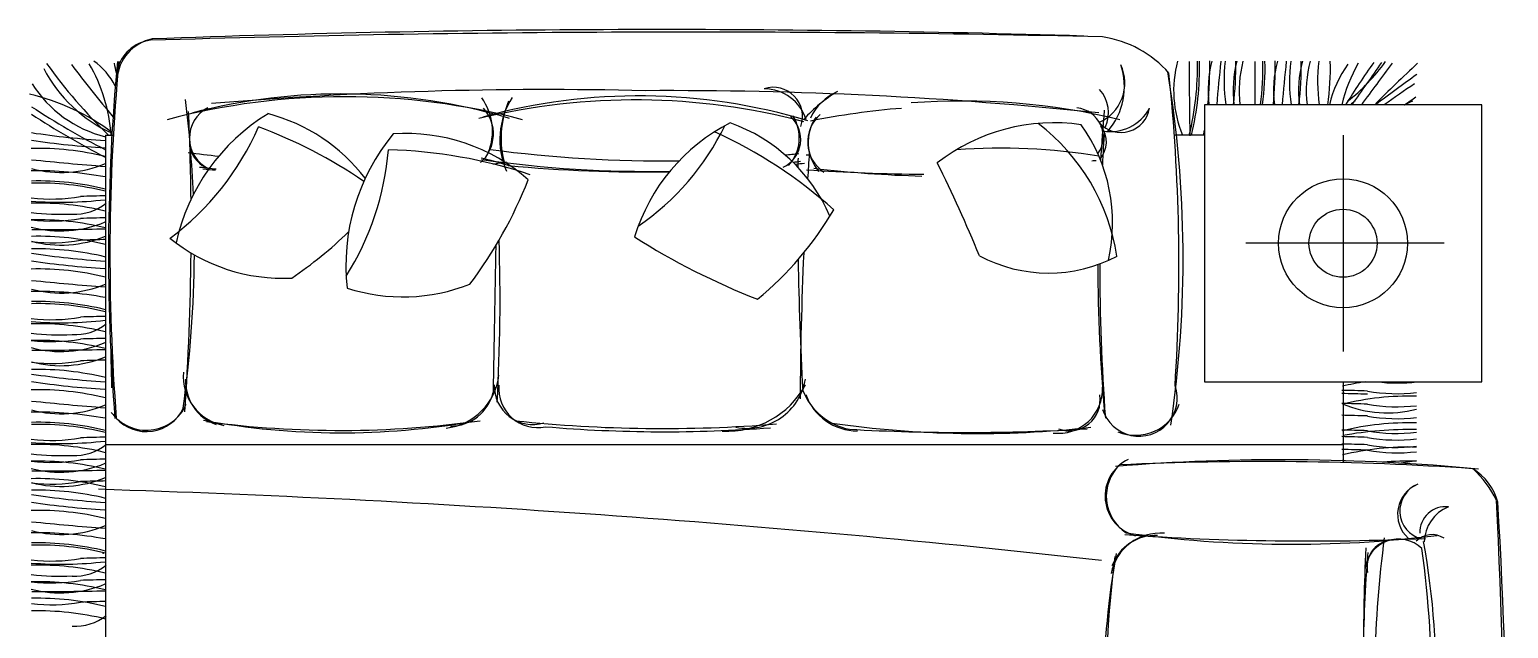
# Model space of a CAD drawing. Header units: millimetres. Extents: x 356 to 23963, y 1202 to 21076.
# Drawn here: x 542 to 3742, y 9182 to 10479 of the extents above; entities that cross this region are included whole.
import ezdxf

# ---------------------------------------------------------------- set-up
doc = ezdxf.new("R2010")
doc.units = ezdxf.units.MM

msp = doc.modelspace()

# ---------------------------------------------------------------- linework, layer by layer
at = {"color": 0}
for p, q in [((3684, 10316.3, -342.9), (3084, 10316.3, -342.9)), ((3084, 10316.3, -342.9), (3084, 9716.3, -342.9)), ((3684, 9716.3, -342.9), (3684, 10316.3, -342.9)), ((705.9, 10250.4, -342.9), (722.7, 10250.7, -342.9)), ((705.9, 10250.4, -342.9), (705.9, 9081.9, -342.9)), ((3084, 10250.4, -342.9), (3020.3, 10250.4, -342.9)), ((3384, 10250.4, -342.9), (3384, 9782.1, -342.9)), ((3602.8, 10016.3, -342.9), (3173.3, 10016.3, -342.9)), ((3084, 9716.3, -342.9), (3684, 9716.3, -342.9)), ((3384, 9716.3, -342.9), (3384, 9541.2, -342.9)), ((3384, 9579.5, -342.9), (705.9, 9579.5, -342.9))]:
    msp.add_line(p, q, dxfattribs=at)
for radius in [139.6, 73.7]:
    msp.add_circle((3384, 10016.3, -342.9), radius, dxfattribs=at)
for centre, radius, start, end in [((1968.9, -27734.9, -342.9), 38208.5, 88.65818, 91.7483), ((1906.3, -19222.4, -342.9), 29701.5, 88.23098, 92.12087), ((826.5, 10364.6, -342.9), 96.2, 101.6673, 176.0091), ((813.9, 10371.4, -342.9), 85.1, 97.2008, 167.1299), ((2827.7, 10226.9, -342.9), 239, 41.2896, 81.3451), ((1455.4, 11027.2, -342.9), 1074.8, 215.3153, 226.284), ((4545.4, 13411, -342.9), 4935.7, 217.5441, 219.2289), ((353.9, 10223.2, -342.9), 365.2, 4.2757, 29.865), ((589.3, 10284.9, -342.9), 155.6, 27.7106, 54.0943), ((5264.4, 9991.2, -342.9), 4552.1, 174.7236, 184.4659), ((5267.5, 9991.5, -342.9), 4552.1, 174.7236, 184.4659), ((297.2, 10305.1, -342.9), 439.5, 10.4551, 13.2785), ((2818.8, 10363.2, -342.9), 93, 293.2753, 25.1285), ((2763.9, 10355.4, -342.9), 147, 318.8652, 18.7527), ((3267.2, 10346.8, -342.9), 249.8, 165.1387, 202.6902), ((2459.6, 10396.4, -342.9), 609.4, 346.1427, 1.3669), ((8267.9, 10373.8, -342.9), 5216.7, 179.6066, 181.372), ((2464.1, 10396.4, -342.9), 609.4, 346.1427, 1.3669), ((2286.4, 10397.3, -342.9), 809.1, 354.2553, 0.9805), ((3341.7, 10346.7, -342.9), 249.8, 165.1387, 186.9928), ((10196, 9691.3, -342.9), 7113, 174.19829, 174.95916), ((3488.1, 10367.4, -342.9), 361.7, 173.1171, 188.1214), ((3395.8, 10346.4, -342.9), 249.8, 165.1387, 186.9402), ((2542.5, 10396.1, -342.9), 609.4, 352.4708, 1.3669), ((3408.9, 10346.8, -342.9), 249.8, 165.1387, 187.0194), ((8409.6, 10373.8, -342.9), 5216.7, 179.6066, 180.632), ((2601.2, 10396.4, -342.9), 609.4, 352.446, 1.3669), ((2605.8, 10396.4, -342.9), 609.4, 352.4471, 1.3669), ((2428.1, 10397.3, -342.9), 809.1, 354.2553, 0.9805), ((3483.4, 10346.7, -342.9), 249.8, 165.1387, 186.9928), ((10337.7, 9691.3, -342.9), 7113, 174.19829, 174.95916), ((3629.8, 10367.4, -342.9), 361.7, 173.1171, 188.1214), ((3537.4, 10346.4, -342.9), 249.8, 165.1387, 186.9402), ((2684.1, 10396.1, -342.9), 609.4, 352.4708, 1.3669), ((3554.2, 10346.4, -342.9), 249.8, 165.1387, 186.9298), ((3690.6, 10367.2, -342.9), 361.7, 173.1171, 188.0954), ((2747.2, 10395.9, -342.9), 609.4, 352.4868, 1.3669), ((3597.7, 10258.9, -342.9), 249.8, 144.3967, 166.7173), ((3732.6, 10230, -342.9), 361.7, 150.7853, 166.2007), ((4718.6, 9499, -342.9), 1560.2, 144.3743, 148.4116), ((3138.7, 10649.8, -342.9), 413.9, 308.0351, 324.5231), ((-9448.7, 19402.2, -342.9), 15739.7, 324.74147, 325.14834), ((-15020.9, 24037.9, -342.9), 22989.3, 323.35407, 323.63245), ((6548.5, 7212.8, -342.9), 4383.7, 133.2453, 134.9319), ((846, 10535.9, -342.9), 308.1, 207.3033, 245.8421), ((553.5, 9983.1, -342.9), 2484.3, 351.6486, 9.3659), ((-1009, 9966.9, -342.9), 4037.8, 356.3119, 5.9373), ((17104.8, -8181.6, -342.9), 22989.3, 126.14893, 126.42568), ((435.3, 9877.4, -342.9), 473.8, 53.068, 77.0477), ((769.3, 10502.1, -342.9), 263, 212.2712, 256.0065), ((1215.6, 9059.2, -342.9), 1280.4, 73.4617, 104.6255), ((1663.6, 1620.3, -342.9), 8728.8, 88.61602, 94.78768), ((1930.5, 1485.2, -342.9), 8861.6, 84.00988, 90.36248), ((2151.2, 10291.1, -342.9), 62.9, 339.8881, 108.2253), ((2130.9, 10255, -342.9), 95.8, 17.6486, 89.6737), ((2440.3, 10088.4, -342.9), 297.1, 120.3511, 138.6761), ((2337, 10238, -342.9), 116.6, 113.684, 155.0689), ((2802.2, 10299, -342.9), 74.2, 335.5539, 42.2797), ((12498.5, -2578.8, -342.9), 15739.7, 124.69874, 124.98788), ((1527.3, 11813, -342.9), 1793.4, 236.8219, 242.7331), ((1223.5, 8823.4, -342.9), 1510.2, 75.2542, 104.7458), ((-1680.5, 10012.5, -342.9), 2578.8, 2.4295, 7.0164), ((961, 10244, -342.9), 73.6, 117.0766, 244.8258), ((1851.9, 8885.6, -342.9), 1441, 75.3201, 103.5754), ((1461.7, 10253.1, -342.9), 83.6, 311.9141, 42.0433), ((1420.3, 10259.2, -342.9), 123, 337.5251, 35.8251), ((1860.1, 9067.7, -342.9), 1267.7, 73.2513, 105.4529), ((1728.9, 10240.5, -342.9), 169.6, 147.2975, 203.5527), ((1768.2, 10243.8, -342.9), 206.4, 157.1571, 195.9521), ((2558.7, 8663, -342.9), 1650.6, 94.5183, 101.428), ((2559.2, 8855.7, -342.9), 1468.5, 76.5301, 94.2833), ((2802, 10246.3, -342.9), 63.2, 324.6382, 84.4906), ((2903.3, 10319.2, -342.9), 62.9, 222.3711, 350.7084), ((2880.6, 10353.8, -342.9), 95.8, 260.1316, 332.1567), ((3523.8, 10183.2, -342.9), 181.7, 128.7801, 132.8988), ((333.5, 17032.9, -342.9), 7432.6, 295.35553, 295.51291), ((2636.4, 11604.1, -342.9), 1560.2, 304.3668, 305.4728), ((1526.9, 11796.8, -342.9), 1793.4, 236.8219, 242.7331), ((1288.6, 9921.9, -342.9), 440.5, 121.6406, 167.5141), ((-4889, 10050.5, -342.9), 5780.2, 0.60265, 2.49266), ((956.6, 9917, -342.9), 393.1, 37.6385, 75.1335), ((2245.5, 9909.2, -342.9), 412.9, 117.0571, 162.9874), ((1935, 9929.5, -342.9), 368.4, 23.2301, 70.5499), ((2142.9, 10241.4, -342.9), 67.5, 296.0752, 47.3767), ((2117.2, 10244.5, -342.9), 90, 318.1559, 31.9066), ((2303.4, 10235.5, -342.9), 78.1, 130.5928, 236.3698), ((2322.8, 10234.7, -342.9), 96.4, 145.424, 220.754), ((2758.9, 9864.2, -342.9), 412.9, 81.8418, 127.7963), ((2451.7, 9919.6, -342.9), 448.4, 8.8265, 52.5525), ((6525.5, 9980.3, -342.9), 3672.5, 174.9347, 176.6337), ((807.1, 11977.9, -342.9), 1741.8, 261.3771, 266.6356), ((490.1, 10506.1, -342.9), 596.3, 306.5759, 336.4793), ((675.3, 9292, -342.9), 1041, 55.5183, 69.6809), ((1673.4, 9968.3, -342.9), 447.3, 140.4564, 186.3298), ((1356, 9854.9, -342.9), 399.1, 48.4885, 93.9492), ((1543.3, 10514.9, -342.9), 558.9, 304.3487, 334.0995), ((1625.4, 9366.6, -342.9), 975.7, 47.7232, 65.9185), ((2517, 10059.8, -342.9), 368.4, 347.4168, 35.3346), ((2816.2, 10235.6, -342.9), 55.6, 318.8678, 37.7501), ((7321.2, 9964.4, -342.9), 4463.6, 176.2108, 177.1531), ((2286.4, 10397.3, -342.9), 809.1, 349.5961, 350.3113), ((559.6, 9612.4, -342.9), 609.4, 76.1427, 91.3669), ((806.7, 11961.7, -342.9), 1741.8, 261.3771, 266.6356), ((1212.9, 12725.6, -342.9), 2534.2, 262.5528, 264.068), ((946.9, 10233.8, -342.9), 58.3, 189.6906, 253.2288), ((714.7, 10268.3, -342.9), 605.4, 327.7481, 355.2951), ((1290.3, 9162, -342.9), 1057, 71.5599, 88.4966), ((1908.5, 12958, -342.9), 2763.4, 262.2935, 270.8051), ((1908.5, 12958, -342.9), 2763.4, 275.568, 276.1795), ((10751.5, 9625.9, -342.9), 8542.7, 176.0747, 176.44009), ((2641.6, 8901.8, -342.9), 1320.4, 80.6681, 94.0909), ((609.6, 10419.4, -342.9), 249.8, 255.1387, 292.6902), ((1265, 17273.7, -342.9), 7113, 264.19829, 265.48538), ((1201.6, 12567.7, -342.9), 2404.2, 263.0149, 263.8891), ((1311.5, 9340.1, -342.9), 885.3, 72.5362, 76.476), ((1878.8, 12665.1, -342.9), 2493.2, 261.7139, 271.113), ((1201.6, 12567.7, -342.9), 2404.2, 278.1952, 278.8937), ((-2302.8, 9893.3, -342.9), 3862.5, 4.6337, 4.6345), ((1872.4, 13290.5, -342.9), 3119.9, 264.5707, 270.9875), ((1878.8, 12665.1, -342.9), 2493.2, 277.2555, 277.6363), ((1872.4, 13290.5, -342.9), 3119.9, 275.9894, 276.3687), ((9555.3, 10097.8, -342.9), 7351.5, 179.20178, 179.35246), ((2614.3, 14179.1, -342.9), 3990.5, 264.3577, 264.486), ((2541.8, 12749.3, -342.9), 2588.4, 263.2748, 268.4724), ((-296.9, 8800.5, -342.9), 3128.6, 22.3322, 26.3774), ((2614.3, 14179.1, -342.9), 3990.5, 273.2512, 273.3857), ((559, 9364.1, -342.9), 809.1, 79.5961, 90.9805), ((559.9, 9541.8, -342.9), 609.4, 76.1427, 91.3669), ((559.9, 9537.3, -342.9), 609.4, 76.1427, 91.3669), ((1185.9, 13635.2, -342.9), 3468.6, 265.544, 266.0035), ((746.6, 10493, -342.9), 937.4, 322.9155, 338.7874), ((2534.5, 15065.6, -342.9), 4900.3, 266.3519, 269.3257), ((588.6, 10473.7, -342.9), 361.7, 263.1171, 280.0651), ((779.3, 6084.8, -342.9), 4034.8, 91.0225, 91.8109), ((609.8, 10928.2, -342.9), 823.1, 265.4936, 276.6298), ((559.8, 9493.8, -342.9), 609.4, 76.1427, 91.3669), ((608.4, 10642.8, -342.9), 563.8, 263.5587, 272.5565), ((639.6, 10188.4, -342.9), 109, 266.8256, 308.3436), ((1658, 10453.2, -342.9), 722.5, 309.4337, 329.6932), ((559.5, 9457.7, -342.9), 609.4, 76.1427, 91.3669), ((609.1, 10292.8, -342.9), 249.8, 255.1387, 292.6902), ((588.4, 10426.1, -342.9), 361.7, 263.1171, 280.0651), ((779.1, 6037.2, -342.9), 4034.8, 91.0225, 91.8109), ((559.9, 9421.9, -342.9), 609.4, 76.1427, 91.3669), ((609.5, 10262.1, -342.9), 249.8, 255.1387, 292.6902), ((588.8, 10378.9, -342.9), 361.7, 263.1171, 280.0651), ((582.5, 15262.8, -342.9), 5216.7, 269.6066, 271.372), ((779.5, 5990.1, -342.9), 4034.8, 91.0225, 91.8109), ((1089.9, 10328.1, -342.9), 387.7, 230.8995, 272.7969), ((591.2, 10705.4, -342.9), 923.2, 304.0997, 313.9538), ((-2302.8, 9893.3, -342.9), 3862.5, 356.7127, 1.9202), ((2679.4, 11335, -342.9), 1545.9, 237.5824, 248.6629), ((560.1, 9394.7, -342.9), 609.4, 76.1427, 91.3669), ((807.1, 11716.6, -342.9), 1741.8, 261.3771, 266.6356), ((-1680.5, 10012.5, -342.9), 2578.8, 352.116, 359.5256), ((-4889, 10050.5, -342.9), 5780.2, 356.0408, 359.45449), ((44042875.6, -775347.5, -342.9), 44048327.2, 178.97839299, 178.97880576), ((10751.5, 9625.9, -342.9), 8542.7, 177.52188, 179.64311), ((2746.7, 10269.3, -342.9), 317.6, 241.8773, 297.8058), ((559.6, 9351.2, -342.9), 609.4, 76.1427, 91.3669), ((806.7, 11700.4, -342.9), 1741.8, 261.3771, 266.6356), ((9555.3, 10097.8, -342.9), 7351.5, 180.91134, 183.12071), ((6525.5, 9980.3, -342.9), 3672.5, 180.1585, 185.2578), ((7321.2, 9964.4, -342.9), 4463.6, 179.9048, 184.1973), ((609.6, 10158.2, -342.9), 249.8, 255.1387, 292.6902), ((1265, 17012.5, -342.9), 7113, 264.19829, 265.48538), ((1349.4, 10293.7, -342.9), 393.6, 252.1562, 291.6127), ((559, 9102.9, -342.9), 809.1, 79.5961, 90.9805), ((559.9, 9280.6, -342.9), 609.4, 76.1427, 91.3669), ((559.9, 9276.1, -342.9), 609.4, 76.1427, 91.3669), ((779.3, 5823.6, -342.9), 4034.8, 91.0225, 91.8109), ((609.8, 10667, -342.9), 823.1, 265.4936, 276.6298), ((559.8, 9232.6, -342.9), 609.4, 76.1427, 91.3669), ((588.6, 10212.4, -342.9), 361.7, 263.1171, 280.0651), ((639.6, 9927.2, -342.9), 109, 266.8256, 308.3436), ((559.5, 9196.5, -342.9), 609.4, 76.1427, 91.3669), ((609.1, 10031.6, -342.9), 249.8, 255.1387, 292.6902), ((588.4, 10164.9, -342.9), 361.7, 263.1171, 280.0651), ((608.4, 10381.6, -342.9), 563.8, 263.5587, 272.5565), ((779.1, 5776, -342.9), 4034.8, 91.0225, 91.8109), ((609.5, 10000.9, -342.9), 249.8, 255.1387, 292.6902), ((588.8, 10117.7, -342.9), 361.7, 263.1171, 280.0651), ((582.5, 15001.6, -342.9), 5216.7, 269.6066, 271.372), ((779.5, 5728.8, -342.9), 4034.8, 91.0225, 91.8109), ((7333.6, 9905.2, -342.9), 6617.6, 181.10948, 181.74718), ((7336.7, 9905.5, -342.9), 6617.6, 181.10948, 181.74718), ((560.1, 9133.5, -342.9), 609.4, 76.1427, 91.3669), ((807.1, 11455.1, -342.9), 1741.8, 261.3771, 266.6356), ((982.3, 9727.9, -342.9), 108.2, 175.0253, 259.0244), ((1427.7, 9745.3, -342.9), 130.3, 276.6341, 353.4133), ((559.6, 9089.7, -342.9), 609.4, 76.1427, 91.3669), ((806.7, 11438.9, -342.9), 1741.8, 261.3771, 266.6356), ((979.3, 9717.8, -342.9), 100.2, 177.5015, 250.1772), ((1630.7, 9707.3, -342.9), 83.5, 178.1772, 286.5563), ((1641, 9701.3, -342.9), 84.2, 174.8908, 281.571), ((2051.3, 9802.6, -342.9), 193.4, 266.8321, 331.1725), ((2094.2, 9743.7, -342.9), 128.4, 259.1242, 350.3277), ((2341, 9746.4, -342.9), 135.3, 201.1294, 259.2674), ((2767.5, 9700.6, -342.9), 96, 263.4037, 2.3421), ((2942.4, 9680.8, -342.9), 82.5, 197.1572, 18.6588), ((3298.4, 5663.7, -342.9), 4034.8, 88.0362, 88.8246), ((3527.1, 9114.4, -342.9), 609.4, 99.0104, 103.7044), ((3500.9, 10075.3, -342.9), 361.7, 263.0767, 276.73), ((609.6, 9896.7, -342.9), 249.8, 255.1387, 292.6902), ((1265, 16751, -342.9), 7113, 264.19829, 265.48538), ((794.3, 9705.5, -342.9), 94.2, 216.0984, 336.3187), ((1452.1, 9715.2, -342.9), 95.1, 270.1593, 346.6035), ((2333.5, 9729.3, -342.9), 119.4, 199.991, 269.7438), ((2791.8, 9676.5, -342.9), 66.5, 248.9885, 9.7383), ((2935.2, 9699.9, -342.9), 99.6, 247.3277, 341.2934), ((3298.4, 5656.8, -342.9), 4034.8, 88.0362, 88.8246), ((3298.4, 5635.3, -342.9), 4034.8, 88.0362, 88.8246), ((3527.1, 9075.7, -342.9), 609.4, 88.4802, 103.7044), ((3479.7, 9898.7, -342.9), 249.8, 247.1569, 284.7084), ((3500.9, 10052.1, -342.9), 361.7, 259.782, 276.73), ((3500.9, 10023.7, -342.9), 361.7, 259.782, 276.73), ((559, 8841.4, -342.9), 809.1, 79.5961, 90.9805), ((794.4, 9696.2, -342.9), 87.9, 222.005, 334.8127), ((3298.4, 5609.7, -342.9), 4034.8, 88.0362, 88.8246), ((3500.9, 9998, -342.9), 361.7, 259.782, 276.73), ((559.9, 9019.1, -342.9), 609.4, 76.1427, 91.3669), ((559.9, 9014.5, -342.9), 609.4, 76.1427, 91.3669), ((1216, 11252.7, -342.9), 1647, 259.5833, 279.9457), ((1213.7, 11809.9, -342.9), 2199, 262.449, 277.9131), ((1912.5, 12681.7, -342.9), 3066.7, 264.024, 274.5937), ((1915, 12666, -342.9), 3058, 265.178, 274.3128), ((2594.1, 11832.9, -342.9), 2228.7, 261.8403, 276.2922), ((2565.1, 14002.2, -342.9), 4395.8, 266.7482, 273.462), ((3298.4, 5577.7, -342.9), 4034.8, 88.0362, 88.8246), ((3527.1, 9018, -342.9), 609.4, 88.4802, 103.7044), ((3527.2, 8803.6, -342.9), 809.1, 88.8666, 100.251), ((3500.9, 9966, -342.9), 361.7, 259.782, 276.73), ((609.8, 10405.5, -342.9), 823.1, 265.4936, 276.6298), ((559.8, 8971, -342.9), 609.4, 76.1427, 91.3669), ((588.6, 9950.9, -342.9), 361.7, 263.1171, 280.0651), ((639.6, 9665.7, -342.9), 109, 266.8256, 308.3436), ((779.3, 5562.1, -342.9), 4034.8, 91.0225, 91.8109), ((3298.4, 5563.4, -342.9), 4034.8, 88.0362, 88.8246), ((3298.4, 5547.4, -342.9), 4034.8, 88.0362, 88.8246), ((3298.4, 5535.7, -342.9), 4034.8, 88.0362, 88.8246), ((3527.1, 8965.6, -342.9), 609.4, 88.4802, 103.7044), ((3500.9, 9951.7, -342.9), 361.7, 259.782, 276.73), ((3500.9, 9935.7, -342.9), 361.7, 259.782, 276.73), ((559.5, 8935, -342.9), 609.4, 76.1427, 91.3669), ((609.1, 9770.1, -342.9), 249.8, 255.1387, 292.6902), ((588.4, 9903.4, -342.9), 361.7, 263.1171, 280.0651), ((608.4, 10120.1, -342.9), 563.8, 263.5587, 272.5565), ((779.1, 5514.5, -342.9), 4034.8, 91.0225, 91.8109), ((2957.4, 9468.4, -342.9), 88.4, 115.6905, 255.3621), ((3250.3, 5038.5, -342.9), 4508.8, 84.569, 94.5675), ((3210.6, 2925.9, -342.9), 6617.6, 86.06705, 92.68571), ((3465.2, 9943.4, -342.9), 405.2, 258.2583, 259.397), ((3500.9, 9924, -342.9), 361.7, 259.782, 276.73), ((3527.1, 8935.2, -342.9), 609.4, 88.4802, 95.3737), ((3465.2, 9943.4, -342.9), 405.2, 275.5858, 281.0926), ((559.5, 8897.1, -342.9), 609.4, 76.1427, 91.3669), ((609.5, 9739.4, -342.9), 249.8, 255.1387, 292.6902), ((582.5, 14740.1, -342.9), 5216.7, 269.6066, 271.372), ((2965.9, 9468.3, -342.9), 94.2, 133.9347, 236.959), ((3597.8, 9420.7, -342.9), 126.3, 16.0328, 58.1183), ((3492.8, 9346.3, -342.9), 250.5, 26.8565, 46.4538), ((588.8, 9856.2, -342.9), 361.7, 263.1171, 280.0651), ((560.1, 8872, -342.9), 609.4, 76.1427, 91.3669), ((779.5, 5467.3, -342.9), 4034.8, 91.0225, 91.8109), ((-170, -18010.6, -342.9), 27507.4, 83.67322, 88.20675), ((3572.4, 9429.3, -342.9), 70.3, 112.3898, 227.6866), ((3569.5, 9436.4, -342.9), 62.7, 112.4078, 255.2186), ((806.7, 11177.7, -342.9), 1741.8, 261.3771, 266.6356), ((807.1, 11193.9, -342.9), 1741.8, 261.3771, 266.6356), ((3605.7, 9390.3, -342.9), 55.4, 83.4415, 181.9892), ((3643.7, 9367.7, -342.9), 83.9, 112.1784, 178.816), ((-14140.2, 8607.9, -342.9), 17876.7, 358.2125, 2.7303), ((-9875.3, 8668.7, -342.9), 13617.1, 357.56714, 3.31238), ((559.6, 8828.4, -342.9), 609.4, 76.1427, 91.3669), ((1265, 16489.8, -342.9), 7113, 264.19829, 265.48538), ((559, 8580.1, -342.9), 809.1, 79.5961, 90.9805), ((609.6, 9635.4, -342.9), 249.8, 255.1387, 292.6902), ((2988.3, 9280.3, -342.9), 108.2, 85.0253, 169.0244), ((2978.2, 9283.3, -342.9), 100.2, 87.5015, 160.1772), ((3310.9, 15151.6, -342.9), 5780.2, 266.0408, 272.49266), ((3272.9, 11943.1, -342.9), 2578.8, 262.011, 277.0164), ((5986, 9049.7, -342.9), 2534.2, 172.5528, 178.6269), ((3576.3, 9337.8, -342.9), 47.4, 56.4144, 135.6062), ((559.9, 8757.9, -342.9), 609.4, 76.1427, 91.3669), ((559.9, 8753.3, -342.9), 609.4, 76.1427, 91.3669), ((6895.6, 9076.8, -342.9), 3468.6, 175.544, 179.2544), ((7741.8, 9148.7, -342.9), 4313.5, 177.2347, 180.3614), ((3504.4, 9301.7, -342.9), 73.6, 46.8811, 173.8826), ((3494.2, 9315.7, -342.9), 58.3, 99.6906, 192.3774), ((1259.4, 9039.1, -342.9), 2316.9, 359.4415, 7.8449), ((1785.2, 9055.9, -342.9), 1800.9, 358.4097, 10.0534), ((609.8, 10144.2, -342.9), 823.1, 265.4936, 276.6298), ((559.8, 8709.8, -342.9), 609.4, 76.1427, 91.3669), ((588.6, 9689.7, -342.9), 361.7, 263.1171, 280.0651), ((639.6, 9404.4, -342.9), 109, 266.8256, 308.3436), ((779.3, 5300.8, -342.9), 4034.8, 91.0225, 91.8109), ((4513.1, 9046.6, -342.9), 1647, 169.5833, 189.9457), ((5070.3, 9048.9, -342.9), 2199, 172.449, 184.7928), ((559.5, 8673.8, -342.9), 609.4, 76.1427, 91.3669), ((588.4, 9642.2, -342.9), 361.7, 263.1171, 280.0651), ((608.4, 9858.9, -342.9), 563.8, 263.5587, 272.5565), ((779.1, 5253.3, -342.9), 4034.8, 91.0225, 91.8109), ((609.1, 9508.8, -342.9), 249.8, 255.1387, 292.6902), ((582.5, 14478.8, -342.9), 5216.7, 269.6066, 271.372), ((559.9, 8638, -342.9), 609.4, 76.1427, 91.3669), ((588.8, 9595, -342.9), 361.7, 263.1171, 280.0651), ((560.1, 8610.7, -342.9), 609.4, 76.1427, 91.3669), ((779.5, 5206.1, -342.9), 4034.8, 91.0225, 91.8109), ((639.6, 9295.7, -342.9), 109, 266.8256, 308.3436)]:
    msp.add_arc(centre, radius, start, end, dxfattribs=at)
msp.add_point((701, 9344.8, -342.9), dxfattribs=at)

doc.saveas('drawing.dxf')
